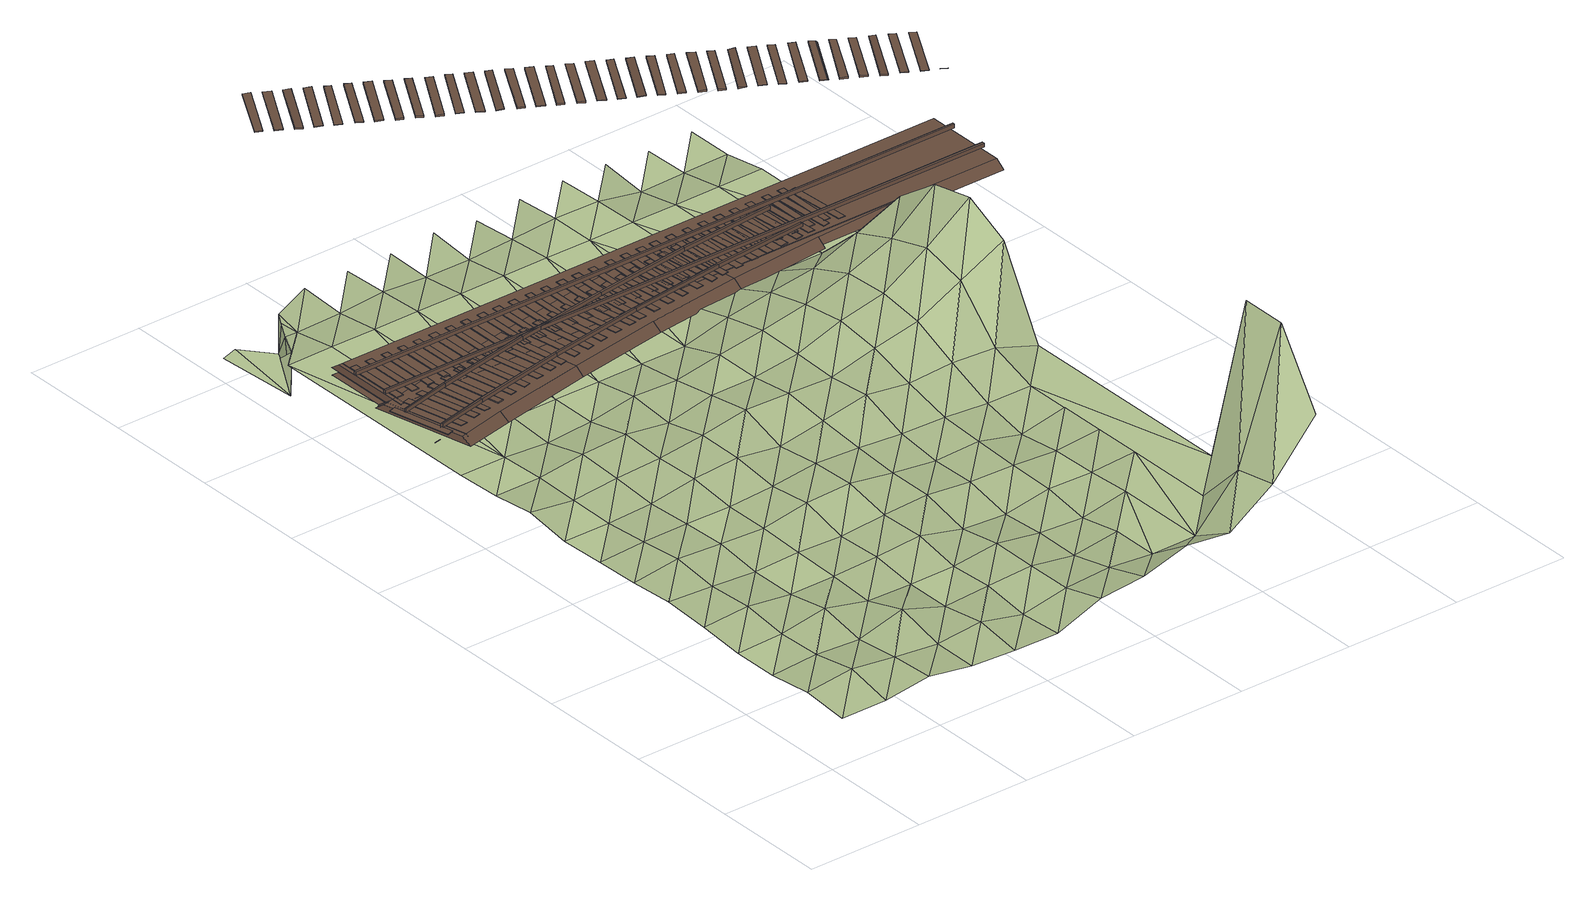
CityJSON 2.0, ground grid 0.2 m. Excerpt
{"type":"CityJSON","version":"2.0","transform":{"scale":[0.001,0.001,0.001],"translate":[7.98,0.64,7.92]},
"CityObjects":{
"terrain1":{"type":"TINRelief","geometry":[{"type":"CompositeSurface","lod":"3","boundaries":[[[0,1,2]],[[3,0,2]],[[4,5,1]],[[0,4,1]],[[6,7,5]],[[6,5,4]],[[8,9,7]],[[10,0,3]],[[6,8,7]],[[11,12,9]],[[13,10,3]],[[14,4,0]],[[8,11,9]],[[15,16,12]],[[10,14,0]],[[17,6,4]],[[15,12,11]],[[18,19,16]],[[14,17,4]],[[20,8,6]],[[21,10,13]],[[15,18,16]],[[22,23,19]],[[20,6,17]],[[24,11,8]],[[25,21,13]],[[26,14,10]],[[18,22,19]],[[27,28,23]],[[20,24,8]],[[29,15,11]],[[26,10,21]],[[30,17,14]],[[22,27,23]],[[31,32,28]],[[24,29,11]],[[33,18,15]],[[26,30,14]],[[34,20,17]],[[31,28,27]],[[35,36,32]],[[37,21,25]],[[33,15,29]],[[38,22,18]],[[30,34,17]],[[39,24,20]],[[31,35,32]],[[40,37,25]],[[41,26,21]],[[33,38,18]],[[42,27,22]],[[39,20,34]],[[43,29,24]],[[37,41,21]],[[35,44,36]],[[45,30,26]],[[38,42,22]],[[46,31,27]],[[39,43,24]],[[47,33,29]],[[45,26,41]],[[48,34,30]],[[42,46,27]],[[49,37,40]],[[50,35,31]],[[43,47,29]],[[51,38,33]],[[45,48,30]],[[52,39,34]],[[50,31,46]],[[53,49,40]],[[54,41,37]],[[47,51,33]],[[55,42,38]],[[35,56,44]],[[48,52,34]],[[57,43,39]],[[49,54,37]],[[50,58,35]],[[59,45,41]],[[55,38,51]],[[60,61,62]],[[63,46,42]],[[57,39,52]],[[64,47,43]],[[54,59,41]],[[62,44,65]],[[66,48,45]],[[55,63,42]],[[67,60,62]],[[68,49,53]],[[69,50,46]],[[65,44,56]],[[58,70,35]],[[57,64,43]],[[70,56,35]],[[71,51,47]],[[66,45,59]],[[72,73,60]],[[74,52,48]],[[62,65,67]],[[63,69,46]],[[68,53,75]],[[76,54,49]],[[77,58,50]],[[60,67,78]],[[64,71,47]],[[79,55,51]],[[78,72,60]],[[66,74,48]],[[80,57,52]],[[65,81,67]],[[68,76,49]],[[77,50,69]],[[82,59,54]],[[71,79,51]],[[78,67,81]],[[83,63,55]],[[65,84,81]],[[74,80,52]],[[85,65,56]],[[86,64,57]],[[76,82,54]],[[78,81,84]],[[87,66,59]],[[83,55,79]],[[88,68,75]],[[89,69,63]],[[70,85,56]],[[86,57,80]],[[90,71,64]],[[84,65,91]],[[77,92,58]],[[82,87,59]],[[92,70,58]],[[93,74,66]],[[83,89,63]],[[94,88,75]],[[95,76,68]],[[96,77,69]],[[91,65,85]],[[86,90,64]],[[97,79,71]],[[93,66,87]],[[98,80,74]],[[95,68,88]],[[89,96,69]],[[99,82,76]],[[90,97,71]],[[100,83,79]],[[93,98,74]],[[101,85,70]],[[102,86,80]],[[95,99,76]],[[103,87,82]],[[97,100,79]],[[104,88,94]],[[105,89,83]],[[92,101,70]],[[98,102,80]],[[106,90,86]],[[99,103,82]],[[96,107,77]],[[107,92,77]],[[108,93,87]],[[105,83,100]],[[109,104,94]],[[110,95,88]],[[111,96,89]],[[101,112,85]],[[106,86,102]],[[113,97,90]],[[103,108,87]],[[114,98,93]],[[104,110,88]],[[105,111,89]],[[115,99,95]],[[106,113,90]],[[116,100,97]],[[114,93,108]],[[117,101,92]],[[118,102,98]],[[110,115,95]],[[119,103,99]],[[113,116,97]],[[120,104,109]],[[121,105,100]],[[117,92,107]],[[114,118,98]],[[122,106,102]],[[111,123,96]],[[119,99,115]],[[123,107,96]],[[124,108,103]],[[116,121,100]],[[120,109,125]],[[126,111,105]],[[117,127,101]],[[118,122,102]],[[128,110,104]],[[129,113,106]],[[119,124,103]],[[130,114,108]],[[126,105,121]],[[128,115,110]],[[120,128,104]],[[129,106,122]],[[131,116,113]],[[124,130,108]],[[132,117,107]],[[133,118,114]],[[134,119,115]],[[129,131,113]],[[120,125,135]],[[136,121,116]],[[123,132,107]],[[133,114,130]],[[137,122,118]],[[126,138,111]],[[128,134,115]],[[138,123,111]],[[139,124,119]],[[131,136,116]],[[140,135,125]],[[141,126,121]],[[142,117,132]],[[133,137,118]],[[143,129,122]],[[139,119,134]],[[144,130,124]],[[145,120,135]],[[136,141,121]],[[146,128,120]],[[137,143,122]],[[147,131,129]],[[139,144,124]],[[148,132,123]],[[149,133,130]],[[145,146,120]],[[150,126,141]],[[146,134,128]],[[143,147,129]],[[151,135,140]],[[152,136,131]],[[138,148,123]],[[144,149,130]],[[153,137,133]],[[154,138,126]],[[155,139,134]],[[152,131,147]],[[154,126,150]],[[151,140,156]],[[157,145,135]],[[158,141,136]],[[148,159,132]],[[153,133,149]],[[160,143,137]],[[146,155,134]],[[161,144,139]],[[157,135,151]],[[152,158,136]],[[162,150,141]],[[153,160,137]],[[161,146,145]],[[163,147,143]],[[161,139,155]],[[164,148,138]],[[165,149,144]],[[157,166,145]],[[158,162,141]],[[160,163,143]],[[146,161,155]],[[161,145,165]],[[167,152,147]],[[162,154,150]],[[165,145,166]],[[154,164,138]],[[165,144,161]],[[168,153,149]],[[163,167,147]],[[169,158,152]],[[164,170,148]],[[165,168,149]],[[171,160,153]],[[169,152,167]],[[172,162,158]],[[173,154,162]],[[171,153,168]],[[174,163,160]],[[175,164,154]],[[169,172,158]],[[171,174,160]],[[166,176,165]],[[172,173,162]],[[177,167,163]],[[173,175,154]],[[176,168,165]],[[177,163,174]],[[178,169,167]],[[179,164,175]],[[180,171,168]],[[178,167,177]],[[181,172,169]],[[182,173,172]],[[180,168,176]],[[183,174,171]],[[184,175,173]],[[178,181,169]],[[183,171,180]],[[185,177,174]],[[181,182,172]],[[182,184,173]],[[183,185,174]],[[186,178,177]],[[184,187,175]],[[186,177,185]],[[188,181,178]],[[189,182,181]],[[190,184,182]],[[186,188,178]],[[188,189,181]],[[190,182,189]],[[191,184,190]],[[192,189,188]],[[193,190,189]],[[192,193,189]],[[194,190,193]]]}]},
"railway1":{"type":"Railway","attributes":{"function":"1855"},"geometry":[{"type":"MultiSurface","lod":"3","boundaries":[[[195,196,197,198]],[[199,200,201,202]],[[200,203,204,201]],[[202,201,204,205]],[[206,199,202,205]],[[203,206,205,204]],[[207,208,209,210]]]}]},
"railway2":{"type":"Railway","attributes":{"function":"1855"},"geometry":[{"type":"MultiSurface","lod":"3","boundaries":[[[211,212,213,214]],[[215,216,217,218]],[[217,219,220,218]],[[221,222,223,224]],[[222,225,226,223]],[[216,227,219,217]],[[224,223,226,228]],[[229,221,224,228]],[[225,229,228,226]],[[227,230,220,219]],[[231,232,233,234]],[[235,236,214,213]],[[237,238,239,240]],[[241,242,243,244]],[[245,241,244,246]],[[247,245,246,248]],[[249,250,251,252]],[[253,231,234,254]],[[255,256,257,258]],[[256,259,260,257]],[[259,261,262,260]],[[263,264,212,211]],[[265,266,267,268]],[[254,234,233,269]],[[266,270,271,267]],[[232,272,269,233]],[[268,267,271,273]],[[274,265,268,273]],[[270,274,273,271]],[[275,276,277,278]],[[272,253,254,269]],[[279,275,278,280]],[[281,282,283,284]],[[282,285,286,283]],[[280,278,277,287]],[[284,283,286,288]],[[276,289,287,277]],[[290,281,284,288]],[[285,290,288,286]],[[291,292,293,294]],[[289,279,280,287]],[[295,291,294,296]],[[297,298,299,300]],[[298,301,302,299]],[[296,294,293,303]],[[300,299,302,304]],[[292,305,303,293]],[[306,307,263,211,214,236]],[[308,297,300,304]],[[301,308,304,302]],[[309,310,311,312]],[[305,295,296,303]],[[313,309,312,314]],[[315,316,317,318]],[[316,319,320,317]],[[314,312,311,321]],[[318,317,320,322]],[[310,323,321,311]],[[324,315,318,322]],[[319,324,322,320]],[[325,326,327,328]],[[323,313,314,321]],[[329,325,328,330]],[[330,328,327,331]],[[332,333,334,335]],[[333,336,337,334]],[[338,306,236,235]],[[326,339,331,327]],[[335,334,337,340]],[[341,342,245,247]],[[342,343,241,245]],[[343,344,242,241]],[[345,332,335,340]],[[336,345,340,337]],[[346,347,348,349]],[[339,329,330,331]],[[350,351,256,255]],[[351,352,259,256]],[[352,353,261,259]],[[307,354,264,263]],[[355,346,349,356]],[[356,349,348,357]],[[358,359,360,361]],[[359,362,363,360]],[[347,364,357,348]],[[361,360,363,365]],[[366,367,368,369]],[[370,358,361,365]],[[362,370,365,363]],[[364,355,356,357]],[[371,366,369,372]],[[372,369,368,373]],[[374,375,376,377]],[[375,378,379,376]],[[367,380,373,368]],[[377,376,379,381]],[[382,383,384,385]],[[386,374,377,381]],[[378,386,381,379]],[[380,371,372,373]],[[387,382,385,388]],[[389,390,391,392]],[[388,385,384,393]],[[394,389,392,395]],[[383,396,393,384]],[[395,392,391,397]],[[390,398,397,391]],[[399,400,401,402]],[[398,394,395,397]],[[396,387,388,393]],[[403,399,402,404]],[[405,406,407,408]],[[409,405,408,410]],[[404,402,401,411]],[[400,412,411,401]],[[410,408,407,413]],[[414,415,416,417]],[[406,418,413,407]],[[418,409,410,413]],[[412,403,404,411]],[[419,414,417,420]],[[421,422,423,424]],[[420,417,416,425]],[[426,421,424,427]],[[415,428,425,416]],[[427,424,423,429]],[[430,431,432,433]],[[422,434,429,423]],[[434,426,427,429]],[[428,419,420,425]],[[435,430,433,436]],[[437,438,306,338]],[[436,433,432,439]],[[440,441,442,443]],[[444,440,443,445]],[[431,446,439,432]],[[447,448,342,341]],[[448,449,343,342]],[[449,450,344,343]],[[445,443,442,451]],[[452,453,454,455]],[[441,456,451,442]],[[446,435,436,439]],[[457,458,351,350]],[[458,459,352,351]],[[459,460,353,352]],[[456,444,445,451]],[[461,462,354,307]],[[463,452,455,464]],[[464,455,454,465]],[[466,467,468,469]],[[470,466,469,471]],[[453,472,465,454]],[[471,469,468,473]],[[474,475,476,477]],[[472,463,464,465]],[[467,478,473,468]],[[478,470,471,473]],[[479,474,477,480]],[[480,477,476,481]],[[482,483,484,485]],[[475,486,481,476]],[[487,482,485,488]],[[488,485,484,489]],[[490,491,492,493]],[[486,479,480,481]],[[483,494,489,484]],[[494,487,488,489]],[[495,490,493,496]],[[497,498,499,500]],[[496,493,492,501]],[[502,497,500,503]],[[491,504,501,492]],[[503,500,499,505]],[[506,507,461,307,306,438]],[[508,509,510,511]],[[498,512,505,499]],[[504,495,496,501]],[[512,502,503,505]],[[513,508,511,514]],[[515,516,517,518]],[[514,511,510,519]],[[520,515,518,521]],[[509,522,519,510]],[[521,518,517,523]],[[524,525,526,527]],[[516,528,523,517]],[[522,513,514,519]],[[528,520,521,523]],[[529,524,527,530]],[[530,527,526,531]],[[532,533,534,535]],[[536,532,535,537]],[[525,538,531,526]],[[537,535,534,539]],[[540,541,542,543]],[[538,529,530,531]],[[533,544,539,534]],[[544,536,537,539]],[[545,506,438,437]],[[546,540,543,547]],[[547,543,542,548]],[[549,550,551,552]],[[553,549,552,554]],[[555,556,450,449]],[[557,555,449,448]],[[558,557,448,447]],[[541,559,548,542]],[[554,552,551,560]],[[561,562,563,564]],[[565,566,458,457]],[[566,567,459,458]],[[550,568,560,551]],[[567,569,460,459]],[[559,546,547,548]],[[568,553,554,560]],[[507,570,462,461]],[[571,561,564,572]],[[572,564,563,573]],[[574,575,576,577]],[[562,578,573,563]],[[579,574,577,580]],[[580,577,576,581]],[[582,583,237,240]],[[584,585,586,587]],[[578,571,572,573]],[[575,588,581,576]],[[588,579,580,581]],[[589,584,587,590]],[[591,592,593,594]],[[590,587,586,595]],[[594,596,597,591]],[[598,599,597,596]],[[600,601,602,603]],[[585,604,595,586]],[[605,600,603,606]],[[237,583,607,238]],[[608,609,610,611]],[[606,603,602,612]],[[604,589,590,595]],[[613,608,611,614]],[[601,615,612,602]],[[616,617,618,619]],[[620,621,619,618]],[[622,621,620,623]],[[615,605,606,612]],[[614,611,610,624]],[[625,626,627,628]],[[609,629,624,610]],[[239,238,607,630]],[[631,625,628,632]],[[633,634,635,636]],[[632,628,627,637]],[[629,613,614,624]],[[626,638,637,627]],[[639,633,636,640]],[[638,631,632,637]],[[640,636,635,641]],[[642,643,644,645]],[[634,646,641,635]],[[647,642,645,648]],[[649,650,651,652]],[[648,645,644,653]],[[646,639,640,641]],[[643,654,653,644]],[[655,649,652,656]],[[654,647,648,653]],[[656,652,651,657]],[[658,659,660,661]],[[650,662,657,651]],[[663,658,661,664]],[[665,666,667,668]],[[664,661,660,669]],[[662,655,656,657]],[[659,670,669,660]],[[671,672,506,545]],[[673,665,668,674]],[[670,663,664,669]],[[674,668,667,675]],[[676,677,678,679]],[[666,680,675,667]],[[681,682,557,558]],[[683,684,556,555]],[[685,676,679,686]],[[687,688,689,690]],[[686,679,678,691]],[[680,673,674,675]],[[692,693,566,565]],[[693,694,567,566]],[[694,695,569,567]],[[677,696,691,678]],[[697,687,690,698]],[[696,685,686,691]],[[699,700,570,507]],[[698,690,689,701]],[[702,703,704,705]],[[688,706,701,689]],[[707,702,705,708]],[[709,710,711,712]],[[708,705,704,713]],[[706,697,698,701]],[[703,714,713,704]],[[715,709,712,716]],[[714,707,708,713]],[[716,712,711,717]],[[718,719,720,721]],[[710,722,717,711]],[[723,718,721,724]],[[725,726,727,728]],[[722,715,716,717]],[[724,721,720,729]],[[719,730,729,720]],[[731,725,728,732]],[[730,723,724,729]],[[732,728,727,733]],[[734,735,736,737]],[[726,738,733,727]],[[739,734,737,740]],[[741,742,699,507,506,672]],[[740,737,736,743]],[[744,745,746,747]],[[738,731,732,733]],[[735,748,743,736]],[[749,744,747,750]],[[748,739,740,743]],[[751,752,753,754]],[[750,747,746,755]],[[745,756,755,746]],[[757,751,754,758]],[[759,760,761,762]],[[758,754,753,763]],[[756,749,750,755]],[[752,764,763,753]],[[765,759,762,766]],[[764,757,758,763]],[[766,762,761,767]],[[768,769,770,771]],[[760,772,767,761]],[[773,768,771,774]],[[774,771,770,775]],[[772,765,766,767]],[[769,776,775,770]],[[776,773,774,775]]]}]},
"railway3":{"type":"Railway","attributes":{"function":"1855"},"geometry":[{"type":"MultiSurface","lod":"3","boundaries":[[[777,778,779,780]],[[781,782,783,784]],[[785,786,787,788]],[[779,778,782,781]],[[789,790,791,792]],[[793,794,792,791]],[[789,795,796,790]],[[797,798,799,800]],[[796,795,794,793]],[[801,785,788,802]],[[787,803,802,788]],[[801,804,786,785]],[[805,806,807,808]],[[786,804,803,787]],[[809,797,800,810]],[[799,811,810,800]],[[809,812,798,797]],[[813,814,815,816]],[[798,812,811,799]],[[817,805,808,818]],[[804,801,802,803]],[[817,819,806,805]],[[807,820,818,808]],[[821,822,823,824]],[[806,819,820,807]],[[825,813,816,826]],[[812,809,810,811]],[[815,827,826,816]],[[825,828,814,813]],[[829,830,831,832]],[[814,828,827,815]],[[833,821,824,834]],[[819,817,818,820]],[[823,835,834,824]],[[833,836,822,821]],[[837,838,839,840]],[[822,836,835,823]],[[841,829,832,842]],[[828,825,826,827]],[[841,843,830,829]],[[831,844,842,832]],[[845,846,847,848]],[[830,843,844,831]],[[849,837,840,850]],[[836,833,834,835]],[[839,851,850,840]],[[849,852,838,837]],[[853,854,855,856]],[[838,852,851,839]],[[857,845,848,858]],[[843,841,842,844]],[[857,859,846,845]],[[847,860,858,848]],[[861,862,863,864]],[[846,859,860,847]],[[865,853,856,866]],[[852,849,850,851]],[[855,867,866,856]],[[865,868,854,853]],[[869,870,871,872]],[[854,868,867,855]],[[873,861,864,874]],[[859,857,858,860]],[[873,875,862,861]],[[863,876,874,864]],[[877,878,879,880]],[[862,875,876,863]],[[881,869,872,882]],[[868,865,866,867]],[[881,883,870,869]],[[871,884,882,872]],[[885,886,887,888]],[[870,883,884,871]],[[889,877,880,890]],[[875,873,874,876]],[[889,891,878,877]],[[879,892,890,880]],[[893,894,895,896]],[[878,891,892,879]],[[897,885,888,898]],[[883,881,882,884]],[[897,899,886,885]],[[887,900,898,888]],[[901,902,903,904]],[[886,899,900,887]],[[905,893,896,906]],[[891,889,890,892]],[[905,907,894,893]],[[895,908,906,896]],[[909,910,911,912]],[[894,907,908,895]],[[913,901,904,914]],[[899,897,898,900]],[[903,915,914,904]],[[913,916,902,901]],[[917,918,919,920]],[[902,916,915,903]],[[921,909,912,922]],[[907,905,906,908]],[[911,923,922,912]],[[921,924,910,909]],[[925,926,927,928]],[[910,924,923,911]],[[929,917,920,930]],[[916,913,914,915]],[[919,931,930,920]],[[929,932,918,917]],[[933,934,935,936]],[[918,932,931,919]],[[937,925,928,938]],[[924,921,922,923]],[[927,939,938,928]],[[937,940,926,925]],[[941,942,943,944]],[[926,940,939,927]],[[945,933,936,946]],[[932,929,930,931]],[[945,947,934,933]],[[935,948,946,936]],[[949,950,951,952]],[[934,947,948,935]],[[953,941,944,954]],[[940,937,938,939]],[[953,955,942,941]],[[943,956,954,944]],[[957,958,959,960]],[[942,955,956,943]],[[961,949,952,962]],[[947,945,946,948]],[[951,963,962,952]],[[961,964,950,949]],[[965,966,967,968]],[[950,964,963,951]],[[969,957,960,970]],[[955,953,954,956]],[[969,971,958,957]],[[959,972,970,960]],[[973,974,975,976]],[[958,971,972,959]],[[977,965,968,978]],[[964,961,962,963]],[[977,979,966,965]],[[967,980,978,968]],[[981,982,983,984]],[[966,979,980,967]],[[985,973,976,986]],[[971,969,970,972]],[[985,987,974,973]],[[975,988,986,976]],[[989,990,991,992]],[[974,987,988,975]],[[993,981,984,994]],[[979,977,978,980]],[[983,995,994,984]],[[993,996,982,981]],[[997,998,999,1000]],[[982,996,995,983]],[[1001,989,992,1002]],[[987,985,986,988]],[[991,1003,1002,992]],[[1001,1004,990,989]],[[1005,1006,1007,1008]],[[990,1004,1003,991]],[[1009,997,1000,1010]],[[996,993,994,995]],[[999,1011,1010,1000]],[[1009,1012,998,997]],[[1013,1014,1015,1016]],[[998,1012,1011,999]],[[1017,1005,1008,1018]],[[1004,1001,1002,1003]],[[1007,1019,1018,1008]],[[1017,1020,1006,1005]],[[1021,1022,1023,1024]],[[1006,1020,1019,1007]],[[1025,1013,1016,1026]],[[1012,1009,1010,1011]],[[1025,1027,1014,1013]],[[1015,1028,1026,1016]],[[1029,1030,1031,1032]],[[1014,1027,1028,1015]],[[1033,1021,1024,1034]],[[1020,1017,1018,1019]],[[1033,1035,1022,1021]],[[1023,1036,1034,1024]],[[1037,1038,1039,1040]],[[1022,1035,1036,1023]],[[1041,1029,1032,1042]],[[1027,1025,1026,1028]],[[1041,1043,1030,1029]],[[1031,1044,1042,1032]],[[1045,1046,1047,1048]],[[1030,1043,1044,1031]],[[1049,1037,1040,1050]],[[1035,1033,1034,1036]],[[1039,1051,1050,1040]],[[1049,1052,1038,1037]],[[1038,1052,1051,1039]],[[1043,1041,1042,1044]]]}]}
},
"vertices":[
[100,79,96],[19,79,87],[19,0,80],[100,0,80],[100,160,83],[19,160,78],[100,240,80],[19,240,78],[100,319,90],[19,319,85],[180,79,86],[100,400,86],[19,400,90],[180,0,90],[180,160,78],[100,480,95],[19,480,85],[180,240,93],[100,559,87],[19,559,83],[180,319,80],[260,79,78],[100,640,80],[19,640,80],[180,400,80],[260,0,78],[260,160,99],[100,720,82],[19,720,92],[180,480,90],[260,240,76],[100,799,83],[19,799,83],[180,559,87],[260,319,80],[100,880,80],[19,880,80],[340,79,85],[180,640,83],[260,400,83],[340,0,74],[340,160,74],[180,720,89],[260,480,86],[19,1279,80],[340,240,74],[180,799,93],[260,559,86],[340,319,83],[420,79,68],[180,880,74],[260,640,95],[340,400,80],[420,0,73],[420,160,78],[260,720,93],[100,1279,80],[340,480,99],[180,960,80],[420,240,74],[51,1313,0],[25,1305,77],[51,1311,75],[260,799,96],[340,559,90],[100,1359,68],[420,319,89],[78,1359,68],[500,79,83],[260,880,80],[180,1279,80],[340,640,101],[70,1464,1],[42,1456,0],[420,400,86],[500,0,102],[500,160,82],[260,960,80],[112,1416,0],[340,720,101],[420,480,102],[100,1395,66],[500,240,83],[340,799,86],[112,1416,67],[180,1359,70],[420,559,99],[500,319,70],[580,79,87],[340,880,93],[420,640,90],[180,1440,74],[260,1279,80],[500,400,90],[580,0,109],[580,160,70],[340,960,80],[420,720,114],[500,480,90],[580,240,70],[420,799,102],[260,1359,76],[500,559,95],[580,319,65],[660,79,80],[420,880,90],[500,640,103],[340,1279,80],[580,400,82],[660,0,131],[660,160,80],[420,960,80],[260,1440,73],[500,720,112],[580,480,80],[660,240,66],[500,799,102],[340,1359,70],[580,559,89],[660,319,78],[740,79,80],[500,880,103],[580,640,117],[420,1279,80],[660,400,80],[740,0,122],[500,960,80],[340,1440,72],[740,240,80],[580,720,109],[660,480,83],[580,799,112],[420,1359,70],[660,559,87],[740,319,76],[820,79,162],[580,880,114],[660,640,106],[500,1279,80],[740,400,74],[820,0,175],[580,960,99],[420,1440,78],[660,720,128],[740,480,65],[820,160,80],[820,319,80],[660,799,138],[500,1359,74],[740,559,80],[580,1040,80],[900,79,380],[660,880,128],[740,640,111],[580,1279,80],[820,400,80],[900,0,262],[900,160,380],[660,960,111],[500,1440,68],[740,720,144],[820,480,80],[660,1040,80],[740,799,154],[580,1359,80],[820,559,80],[900,240,80],[740,880,150],[820,640,106],[740,960,121],[580,1440,74],[820,720,182],[740,1040,80],[660,1279,80],[820,799,201],[660,1359,78],[900,640,80],[820,880,179],[820,960,151],[660,1440,75],[900,720,220],[820,1040,80],[740,1279,80],[900,799,256],[740,1359,64],[900,880,240],[900,960,183],[740,1440,73],[900,1040,80],[820,1279,80],[820,1359,66],[820,1440,65],[900,1279,80],[900,1359,68],[900,1440,68],
[35,959,92],[46,961,92],[46,961,93],[35,959,93],[39,1069,92],[64,965,92],[64,965,93],[39,1069,93],[75,968,92],[75,968,93],[51,1073,93],[51,1073,92],[52,1092,92],[86,952,92],[89,936,80],[49,1108,80],
[45,1089,92],[42,1105,80],[81,934,80],[77,949,92],[38,1093,92],[49,1093,92],[49,1093,93],[38,1093,93],[49,1201,93],[38,1201,93],[71,1077,92],[94,972,92],[94,972,93],[71,1077,93],[106,974,92],[106,974,93],[49,1201,92],[83,1080,93],[83,1080,92],[38,1201,92],[71,1093,92],[83,1093,92],[83,1093,93],[71,1093,93],[167,953,80],[164,969,92],[64,1075,92],[64,1218,92],[64,1234,80],[64,1059,80],[157,1008,99],[157,1008,93],[68,987,93],[68,987,99],[158,1004,99],[70,984,99],[158,1004,93],[70,984,93],[71,1075,92],[71,1218,92],[71,1234,80],[71,1059,80],[71,1201,92],[71,1201,93],[144,1071,93],[144,1071,99],[55,1051,99],[55,1051,93],[144,1075,99],[54,1053,99],[144,1075,93],[54,1053,93],[134,1109,92],[131,1126,80],[100,1084,92],[123,978,92],[123,978,93],[100,1084,93],[83,1201,93],[135,981,92],[135,981,93],[83,1201,92],[112,1085,93],[112,1085,92],[100,1093,92],[112,1093,92],[112,1093,93],[100,1093,93],[100,1201,92],[100,1201,93],[126,1089,92],[147,984,92],[147,984,93],[126,1089,93],[158,985,92],[158,985,93],[112,1201,93],[138,1092,93],[112,1201,92],[138,1092,92],[129,1093,92],[141,1093,92],[141,1093,93],[129,1093,93],[129,1201,92],[129,1201,93],[155,1096,92],[176,989,92],[176,989,93],[155,1096,93],[187,991,92],[187,991,93],[141,1201,93],[167,1097,93],[141,1201,92],[330,1000,92],[305,1142,92],[167,1097,92],[160,1093,92],[171,1093,92],[171,1093,93],[160,1093,93],[160,1201,92],[160,1201,93],[184,1101,92],[205,995,92],[205,995,93],[184,1101,93],[216,997,92],[216,997,93],[171,1201,93],[196,1104,93],[171,1201,92],[196,1104,92],[189,1093,92],[200,1093,92],[200,1093,93],[189,1093,93],[189,1201,92],[189,1201,93],[200,1201,93],[214,1107,92],[234,1000,92],[234,1000,93],[214,1107,93],[246,1003,92],[246,1003,93],[331,985,80],[200,1201,92],[225,1109,93],[324,1037,93],[324,1037,99],[324,1041,99],[324,1041,93],[225,1109,92],[218,1093,92],[231,1093,92],[231,1093,93],[218,1093,93],[314,1104,93],[314,1104,99],[314,1108,99],[314,1108,93],[301,1158,80],[218,1201,92],[218,1201,93],[231,1201,93],[243,1113,92],[263,1007,92],[263,1007,93],[243,1113,93],[275,1008,92],[275,1008,93],[231,1201,92],[254,1114,93],[248,1093,92],[260,1093,92],[260,1093,93],[248,1093,93],[254,1114,92],[248,1201,92],[248,1201,93],[260,1201,93],[272,1117,92],[292,1012,92],[292,1012,93],[272,1117,93],[304,1015,92],[304,1015,93],[260,1201,92],[283,1121,93],[277,1093,92],[289,1093,92],[289,1093,93],[277,1093,93],[283,1121,92],[277,1201,92],[277,1201,93],[315,1016,92],[327,1019,92],[327,1019,93],[315,1016,93],[289,1201,93],[298,1124,92],[298,1124,93],[289,1201,92],[311,1126,93],[311,1126,92],[308,1093,92],[320,1093,92],[320,1093,93],[308,1093,93],[308,1201,92],[308,1201,93],[344,1021,92],[356,1024,92],[356,1024,93],[344,1021,93],[327,1129,92],[327,1129,93],[320,1201,93],[320,1201,92],[340,1130,93],[337,1093,92],[349,1093,92],[349,1093,93],[337,1093,93],[340,1130,92],[337,1201,92],[337,1201,93],[373,1025,92],[385,1028,92],[385,1028,93],[373,1025,93],[349,1201,93],[356,1133,92],[356,1133,93],[349,1201,92],[369,1134,93],[366,1093,92],[378,1093,92],[378,1093,93],[366,1093,93],[369,1134,92],[366,1201,92],[366,1201,93],[497,1012,80],[496,1028,92],[378,1201,93],[402,1031,92],[414,1033,92],[414,1033,93],[402,1031,93],[387,1138,92],[387,1138,93],[378,1201,92],[493,1063,93],[493,1063,99],[491,1067,99],[491,1067,93],[398,1140,93],[397,1093,92],[408,1093,92],[408,1093,93],[397,1093,93],[398,1140,92],[481,1130,93],[481,1130,99],[481,1134,99],[481,1134,93],[475,1170,92],[474,1186,80],[397,1201,92],[397,1201,93],[408,1201,93],[433,1036,92],[445,1037,92],[445,1037,93],[433,1036,93],[416,1142,92],[416,1142,93],[408,1201,92],[427,1144,93],[426,1093,92],[437,1093,92],[437,1093,93],[426,1093,93],[427,1144,92],[426,1201,92],[426,1201,93],[437,1201,93],[462,1040,92],[474,1041,92],[474,1041,93],[462,1040,93],[437,1201,92],[445,1146,92],[445,1146,93],[456,1149,93],[455,1093,92],[468,1093,92],[468,1093,93],[455,1093,93],[456,1149,92],[455,1201,92],[455,1201,93],[484,1044,92],[497,1045,92],[497,1045,93],[484,1044,93],[468,1201,93],[471,1152,92],[471,1152,93],[468,1201,92],[484,1153,93],[663,1048,92],[648,1190,92],[484,1093,92],[497,1093,92],[497,1093,93],[484,1093,93],[484,1153,92],[484,1201,92],[484,1201,93],[514,1048,92],[526,1049,92],[526,1049,93],[514,1048,93],[497,1201,93],[501,1154,92],[501,1154,93],[497,1201,92],[513,1157,93],[514,1093,92],[526,1093,92],[526,1093,93],[514,1093,93],[513,1157,92],[514,1201,92],[514,1201,93],[526,1201,93],[543,1052,92],[555,1053,92],[555,1053,93],[543,1052,93],[530,1158,92],[530,1158,93],[526,1201,92],[542,1160,93],[545,1093,92],[557,1093,92],[557,1093,93],[545,1093,93],[542,1160,92],[664,1032,80],[545,1201,92],[545,1201,93],[557,1201,93],[573,1055,92],[584,1057,92],[584,1057,93],[573,1055,93],[559,1162,92],[559,1162,93],[661,1088,99],[661,1088,93],[663,1084,99],[663,1084,93],[557,1201,92],[571,1164,93],[574,1093,92],[586,1093,92],[586,1093,93],[574,1093,93],[654,1152,93],[654,1152,99],[654,1156,99],[571,1164,92],[654,1156,93],[645,1206,80],[574,1201,92],[574,1201,93],[586,1201,93],[603,1059,92],[615,1060,92],[615,1060,93],[603,1059,93],[586,1201,92],[590,1166,92],[590,1166,93],[602,1166,93],[1171,1057,80],[1171,1073,92],[603,1093,92],[616,1093,92],[616,1093,93],[603,1093,93],[602,1166,92],[603,1201,92],[603,1201,93],[64,1110,99],[64,1110,93],[1177,1109,93],[1177,1109,99],[616,1201,93],[1177,1113,99],[64,1114,99],[1177,1113,93],[64,1114,93],[632,1061,92],[644,1064,92],[644,1064,93],[632,1061,93],[616,1201,92],[619,1170,92],[619,1170,93],[1171,1218,92],[628,1093,92],[641,1093,92],[641,1093,93],[628,1093,93],[631,1170,93],[628,1201,92],[628,1201,93],[631,1170,92],[64,1178,93],[1177,1178,93],[1177,1178,99],[64,1178,99],[1177,1182,99],[64,1182,99],[64,1182,93],[1177,1182,93],[641,1201,93],[655,1065,92],[667,1067,92],[667,1067,93],[655,1065,93],[641,1201,92],[1171,1234,80],[645,1173,92],[645,1173,93],[658,1093,92],[670,1093,92],[670,1093,93],[658,1093,93],[657,1174,93],[657,1174,92],[658,1201,92],[658,1201,93],[670,1201,93],[684,1068,92],[696,1069,92],[696,1069,93],[684,1068,93],[670,1201,92],[676,1176,92],[676,1176,93],[689,1093,92],[700,1093,92],[700,1093,93],[689,1093,93],[687,1177,93],[687,1177,92],[689,1201,92],[689,1201,93],[700,1201,93],[715,1071,92],[727,1072,92],[727,1072,93],[715,1071,93],[700,1201,92],[705,1178,92],[705,1178,93],[718,1093,92],[730,1093,92],[730,1093,93],[718,1093,93],[716,1178,93],[716,1178,92],[831,1047,80],[831,1063,92],[718,1201,92],[718,1201,93],[730,1201,93],[744,1073,92],[756,1073,92],[756,1073,93],[744,1073,93],[730,1201,92],[831,1099,93],[831,1099,99],[831,1103,99],[831,1103,93],[734,1181,92],[734,1181,93],[747,1093,92],[760,1093,92],[760,1093,93],[747,1093,93],[747,1182,93],[825,1166,93],[825,1166,99],[825,1170,99],[825,1170,93],[747,1182,92],[747,1201,92],[747,1201,93],[821,1206,92],[820,1222,80],[760,1201,93],[773,1076,92],[786,1077,92],[786,1077,93],[773,1076,93],[760,1201,92],[763,1182,92],[763,1182,93],[777,1093,92],[789,1093,92],[789,1093,93],[777,1093,93],[776,1184,93],[776,1184,92],[777,1201,92],[777,1201,93],[789,1201,93],[802,1077,92],[815,1079,92],[815,1079,93],[802,1077,93],[789,1201,92],[793,1186,92],[793,1186,93],[807,1093,92],[818,1093,92],[818,1093,93],[807,1093,93],[806,1186,93],[806,1186,92],[807,1201,92],[807,1201,93],[818,1201,93],[827,1081,92],[839,1081,92],[839,1081,93],[827,1081,93],[818,1201,92],[821,1188,92],[821,1188,93],[998,1072,92],[994,1214,92],[833,1189,93],[837,1093,92],[849,1093,92],[849,1093,93],[837,1093,93],[833,1189,92],[837,1201,92],[837,1201,93],[856,1081,92],[868,1083,92],[868,1083,93],[856,1081,93],[849,1201,93],[849,1201,92],[850,1190,92],[850,1190,93],[866,1093,92],[878,1093,92],[878,1093,93],[866,1093,93],[863,1190,93],[863,1190,92],[866,1201,92],[866,1201,93],[878,1201,93],[886,1084,92],[898,1084,92],[898,1084,93],[886,1084,93],[878,1201,92],[879,1190,92],[879,1190,93],[892,1192,93],[892,1192,92],
[61,1437,447],[73,1432,448],[19,1338,447],[8,1343,447],[19,1338,449],[73,1432,449],[61,1437,449],[8,1343,449],[59,1314,447],[70,1307,447],[70,1307,449],[59,1314,449],[87,1423,448],[33,1329,447],[33,1329,449],[87,1423,449],[45,1323,449],[99,1416,449],[99,1416,448],[45,1323,447],[84,1299,448],[96,1294,448],[96,1294,449],[84,1299,449],[113,1408,448],[113,1408,449],[123,1401,451],[123,1401,449],[110,1285,448],[121,1279,448],[121,1279,449],[110,1285,449],[138,1392,449],[138,1392,451],[150,1387,451],[150,1387,449],[137,1270,449],[147,1263,449],[147,1263,451],[137,1270,451],[164,1377,449],[164,1377,451],[174,1372,449],[174,1372,451],[161,1255,449],[173,1249,449],[173,1249,451],[161,1255,451],[190,1363,449],[190,1363,452],[200,1357,452],[200,1357,449],[187,1239,449],[198,1234,449],[198,1234,452],[187,1239,451],[215,1349,449],[215,1349,452],[227,1343,452],[227,1343,449],[214,1226,449],[224,1220,449],[224,1220,452],[214,1226,452],[241,1334,449],[241,1334,452],[251,1327,451],[251,1327,452],[238,1210,449],[250,1205,449],[250,1205,452],[238,1210,452],[267,1319,451],[267,1319,452],[277,1313,452],[277,1313,451],[264,1196,451],[275,1190,451],[275,1190,452],[264,1196,452],[292,1303,451],[292,1303,452],[304,1298,451],[304,1298,452],[289,1181,451],[301,1174,451],[301,1174,452],[289,1181,452],[318,1289,452],[318,1289,454],[328,1283,454],[328,1283,452],[315,1166,451],[325,1160,452],[325,1160,454],[315,1166,452],[343,1275,452],[343,1275,454],[355,1269,452],[355,1269,454],[341,1150,452],[352,1145,452],[352,1145,454],[341,1150,454],[369,1259,452],[369,1259,455],[379,1254,452],[379,1254,455],[366,1137,452],[378,1130,452],[378,1130,454],[366,1137,454],[395,1245,452],[395,1245,455],[405,1238,452],[405,1238,455],[392,1122,452],[402,1116,452],[402,1116,455],[392,1122,455],[420,1230,452],[420,1230,455],[432,1224,454],[432,1224,455],[418,1107,452],[429,1101,452],[429,1101,455],[418,1107,455],[446,1214,454],[446,1214,455],[456,1209,454],[456,1209,455],[443,1092,454],[455,1085,454],[455,1085,455],[443,1092,455],[472,1201,454],[472,1201,455],[482,1194,455],[482,1194,454],[469,1077,454],[480,1071,454],[480,1071,455],[469,1077,455],[497,1186,455],[497,1186,457],[509,1180,457],[509,1180,455],[494,1063,454],[506,1057,455],[506,1057,457],[494,1063,455],[523,1170,455],[523,1170,457],[533,1165,457],[533,1165,455],[520,1048,455],[530,1041,455],[530,1041,457],[520,1048,457],[548,1156,455],[548,1156,457],[559,1150,458],[559,1150,455],[546,1033,455],[557,1027,455],[557,1027,457],[546,1033,457],[574,1141,455],[574,1141,458],[584,1134,455],[584,1134,458],[571,1017,455],[583,1012,455],[583,1012,458],[571,1017,458],[600,1126,455],[600,1126,458],[610,1121,455],[610,1121,458],[597,1003,455],[607,997,455],[607,997,458],[597,1003,458],[625,1112,457],[625,1112,458],[637,1105,458],[637,1105,457],[623,989,455],[634,983,457],[634,983,458],[623,989,458],[651,1097,457],[651,1097,458],[661,1091,457],[661,1091,458],[648,974,457],[660,968,457],[660,968,458],[648,974,458],[677,1081,457],[677,1081,458],[687,1076,458],[687,1076,460],[674,959,457],[684,953,457],[684,953,458],[674,959,458],[702,1067,458],[702,1067,460],[714,1061,458],[714,1061,460],[700,944,458],[711,938,458],[711,938,460],[699,944,460],[728,1053,458],[728,1053,460],[738,1047,460],[738,1047,458],[725,928,458],[737,922,458],[735,922,460],[725,928,460],[754,1037,458],[753,1037,461],[764,1032,461],[764,1032,458],[751,914,458],[762,908,458],[762,908,461],[751,914,460],[780,1023,458],[780,1023,461],[789,1016,461],[791,1016,458],[777,900,458],[788,894,458],[788,894,461],[777,900,461],[806,1008,460],[806,1008,461],[815,1001,461],[815,1001,460],[802,884,458],[812,878,458],[812,878,461],[802,884,461],[831,993,460],[831,993,461],[841,987,460],[841,987,461],[828,870,460],[839,864,460],[839,864,461],[828,870,461],[857,979,460],[857,979,461],[866,973,461],[866,973,462],[854,855,460],[865,849,460],[865,849,461],[854,855,461],[882,964,461],[882,964,462],[892,958,461],[892,958,462],[879,841,461],[889,835,461],[889,835,462],[879,841,462],[908,949,461],[908,949,462],[918,943,462],[918,943,461]
]}
